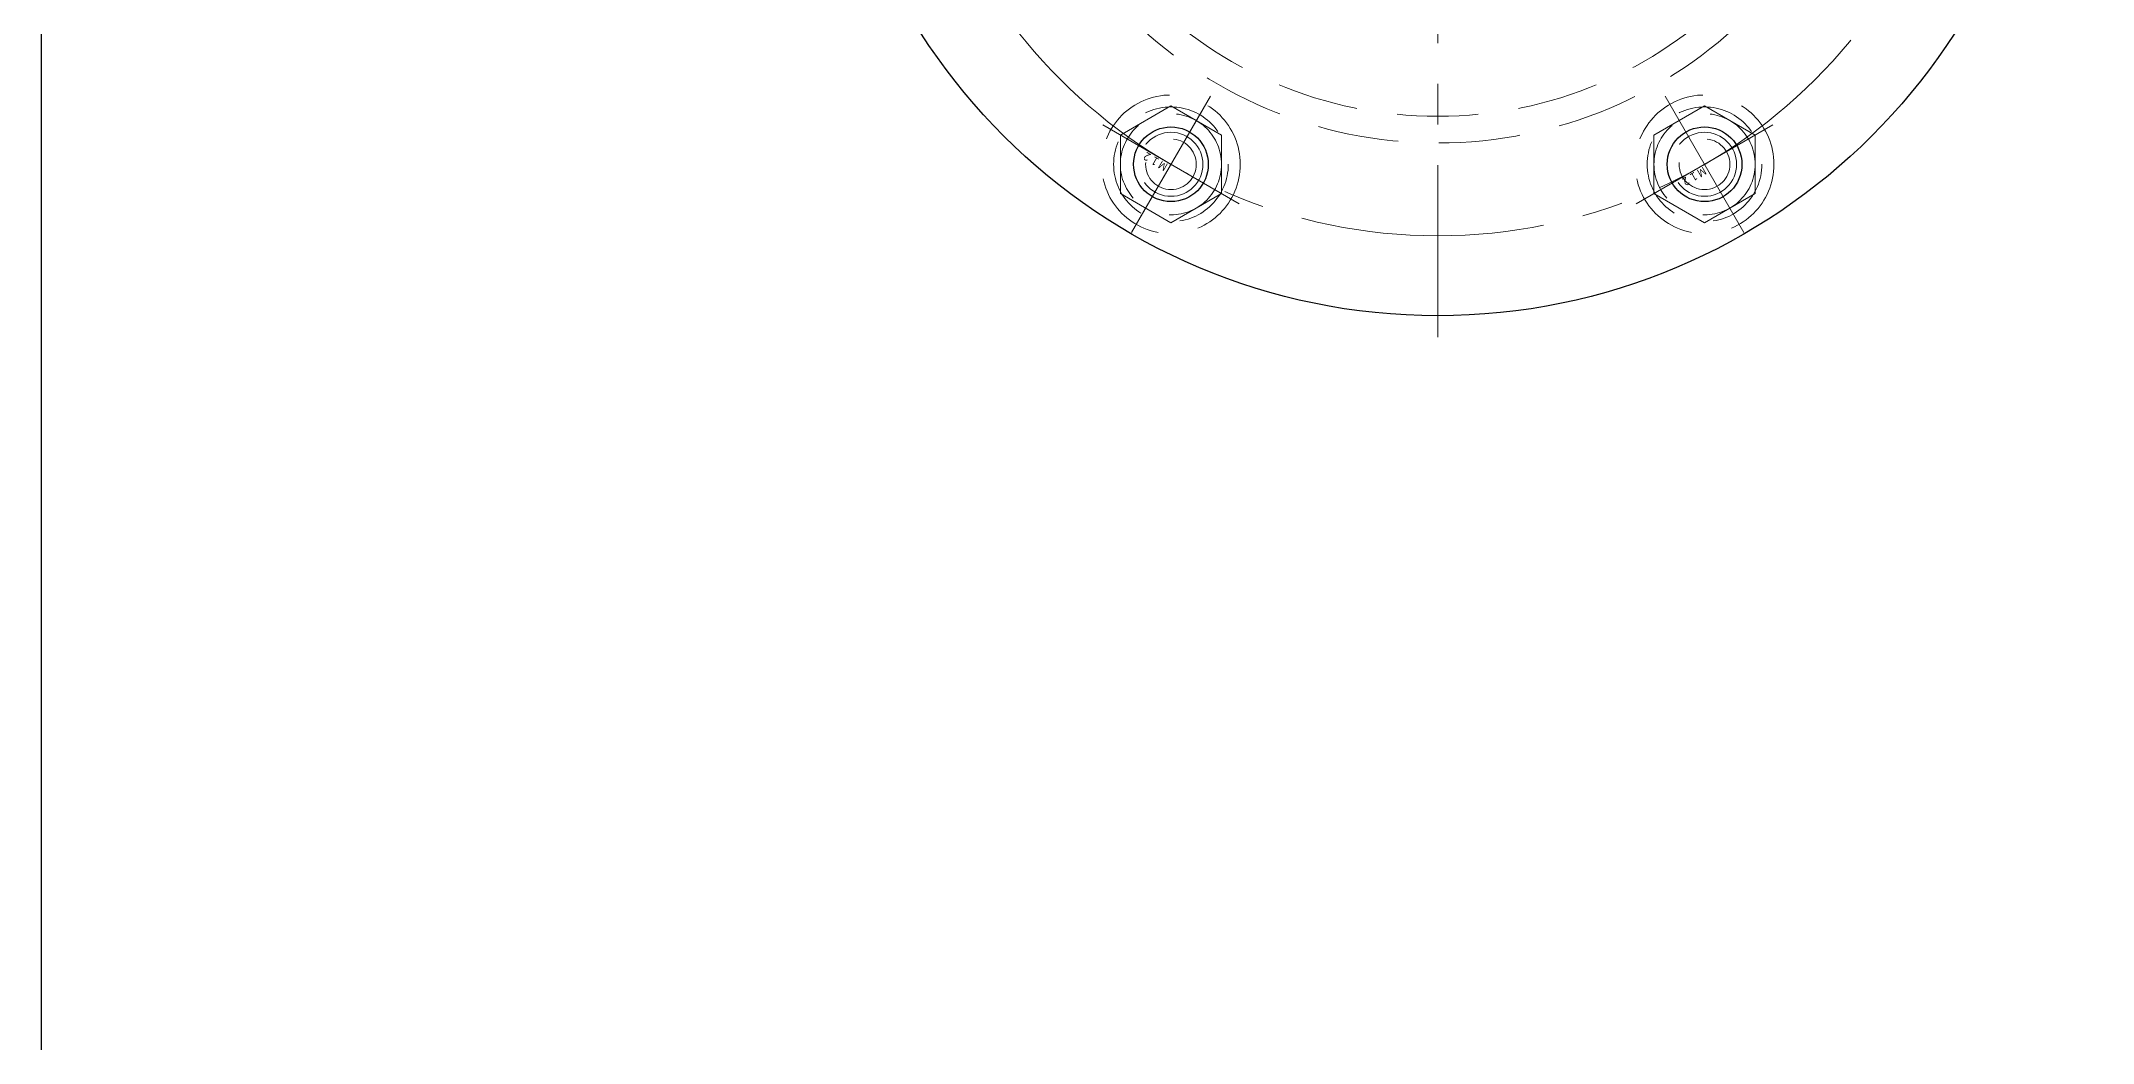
# Model space of a CAD drawing. Header units: millimetres. Extents: x 0 to 38884, y -3675 to 8056.
# Drawn here: x 10094.4 to 10478.9, y -2210.1 to -2022.3 of the extents above; entities that cross this region are included whole.
import ezdxf

# ---------------------------------------------------------------- set-up
doc = ezdxf.new("R2010")
doc.units = ezdxf.units.MM
doc.header["$LTSCALE"] = 2.4
doc.linetypes.add('CENTER2', pattern=[28.575, 19.05, -3.175, 3.175, -3.175])
doc.linetypes.add('HIDDEN', pattern=[9.525, 6.35, -3.175])
doc.layers.add('04_HIDDEN', color=2, linetype='HIDDEN', lineweight=13)
doc.layers.add('05_CENTER', color=4, linetype='CENTER2', lineweight=13)
doc.layers.add('10_DRAFT', color=8, linetype='Continuous', lineweight=0, plot=False)
doc.styles.add('KANJI0', font='txt.shx', dxfattribs={"width": 0.9, "height": 30, "bigfont": 'bigfont'})

# ---------------------------------------------------------------- blocks, each defined once
blk = doc.blocks.new('A$C06233B12_1')
at = {"color": 0}
for centre, radius in [((0, 0), 115), ((-50, 86.6), 7), ((50, 86.6), 7), ((0, 0), 45), ((-38.89, 38.89), 6), ((-38.89, 38.89), 5), ((38.89, 38.89), 6), ((38.89, 38.89), 5), ((-100, 0), 7), ((100, 0), 7), ((-38.89, -38.89), 6), ((-38.89, -38.89), 5), ((38.89, -38.89), 6), ((38.89, -38.89), 5), ((-50, -86.6), 7), ((50, -86.6), 7)]:
    blk.add_circle(centre, radius, dxfattribs=at)
at = {"layer": '04_HIDDEN'}
for p, q in [((-63.28, 53.09), (-59.45, 49.88)), ((63.28, 53.09), (59.45, 49.88)), ((-63.28, -53.09), (-59.45, -49.88)), ((63.28, -53.09), (59.45, -49.88))]:
    blk.add_line(p, q, dxfattribs=at)
for radius in [82.6, 77.6]:
    blk.add_circle((0, 0), radius, dxfattribs=at)
at = {"layer": '05_CENTER'}
for p, q in [((0, 119), (0, -119)), ((-44.24, 76.63), (-55.76, 96.57)), ((44.24, 76.63), (55.76, 96.57)), ((-31.47, 31.47), (-46.32, 46.32)), ((31.47, 31.47), (46.32, 46.32)), ((-119, 0), (119, 0)), ((88.49, 0), (111.51, 0)), ((-88.49, 0), (-111.51, 0)), ((-31.47, -31.47), (-46.32, -46.32)), ((31.47, -31.47), (46.32, -46.32)), ((-44.24, -76.63), (-55.76, -96.57)), ((44.24, -76.63), (55.76, -96.57))]:
    blk.add_line(p, q, dxfattribs=at)
for radius in [100, 55]:
    blk.add_circle((0, 0), radius, dxfattribs=at)
blk = doc.blocks.new('12b_1')
at = {"color": 0, "linetype": 'CENTER2'}
for p, q in [((0, -14.77), (0, 14.77)), ((14.77, 0), (-14.77, 0))]:
    blk.add_line(p, q, dxfattribs=at)
at = {"color": 0}
for p, q in [((-5.47, 9.48), (-10.95, 0)), ((5.47, 9.48), (-5.47, 9.48)), ((10.95, 0), (5.47, 9.48)), ((-10.95, 0), (-5.47, -9.48)), ((5.47, -9.48), (10.95, 0)), ((-5.47, -9.48), (5.47, -9.48))]:
    blk.add_line(p, q, dxfattribs=at)
for radius in [13, 10.75, 9.48, 6, 4.75]:
    blk.add_circle((0, 0), radius, dxfattribs=at)
at = {"layer": '10_DRAFT', "linetype": 'CENTER2', "style": 'KANJI0', "width": 0.82}
blk.add_text('Ｍ１２', height=1.5, dxfattribs=at).set_placement((0.31, 0.09))

msp = doc.modelspace()

# ---------------------------------------------------------------- linework, layer by layer
msp.add_lwpolyline([(10094.3572, -2451.4243), (12561.3111, -2451.4243), (12561.3111, -1163.0039), (10094.3572, -1163.0039)], close=True)

# ---------------------------------------------------------------- block references
msp.add_blockref('A$C06233B12_1', (10356.1226, -1958.7663))
at = {"layer": '04_HIDDEN'}
for p, rotation in [((10306.1226, -2045.3688), 150), ((10406.1226, -2045.3688), 209.9999999999999)]:
    msp.add_blockref('12b_1', p, dxfattribs=dict(at, rotation=rotation))

doc.saveas('drawing.dxf')
